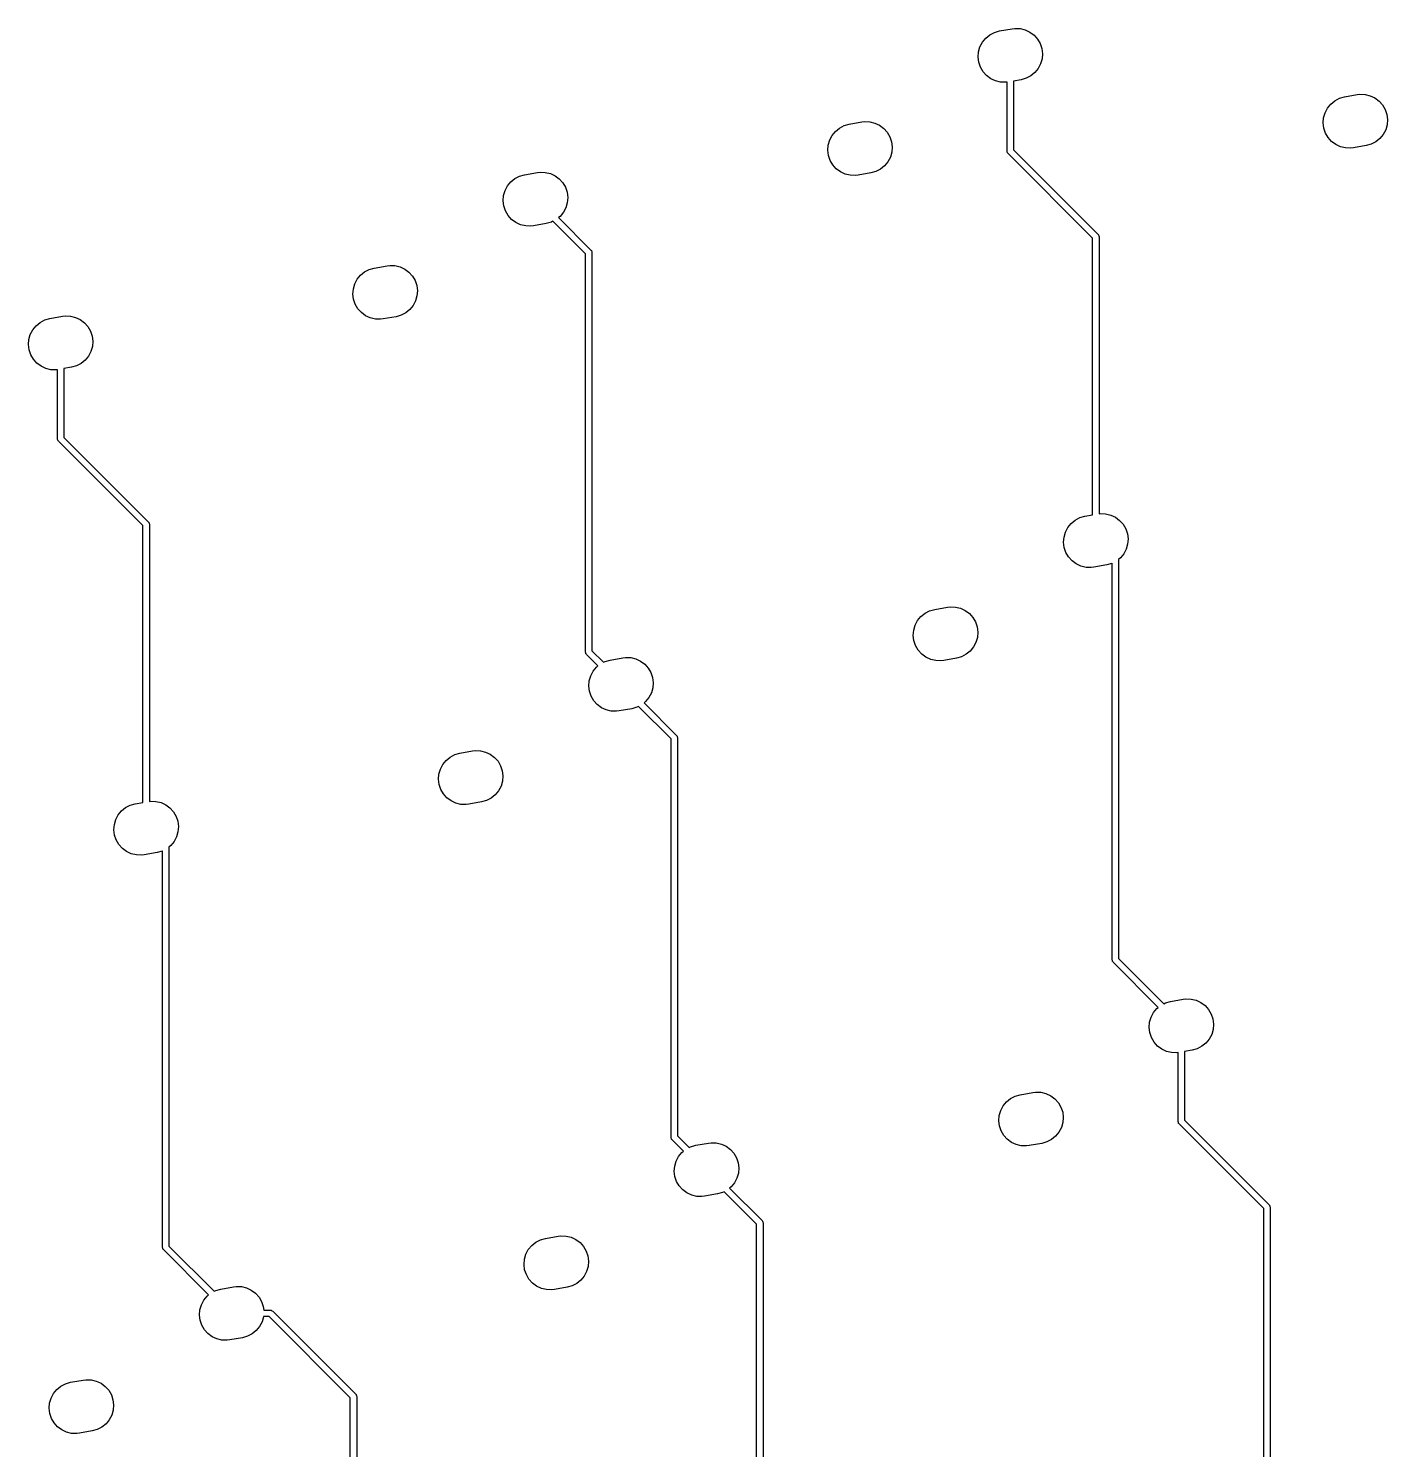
# Model space of a CAD drawing. Extents: x -67 to 321, y -170 to -25.
# Drawn here: x 207.9 to 260.5, y -96.7 to -41.8 of the extents above; entities that cross this region are included whole.
import ezdxf

# ---------------------------------------------------------------- set-up
doc = ezdxf.new("R2010")
doc.units = 0
doc.layers.add('BLACK', color=7, linetype='CONTINUOUS')

msp = doc.modelspace()

# ---------------------------------------------------------------- linework, layer by layer
at = {"layer": 'BLACK', "linetype": 'CONTINUOUS'}
for p, q in [((244.74, -42.4719), (244.835, -42.2931)), ((244.835, -42.2931), (244.963, -42.1369)), ((244.963, -42.1369), (245.12, -42.0098)), ((245.12, -42.0098), (245.299, -41.9167)), ((245.299, -41.9167), (245.494, -41.8617)), ((245.494, -41.8617), (245.986, -41.7749)), ((245.986, -41.7749), (246.09, -41.7621)), ((246.09, -41.7621), (246.292, -41.7685)), ((246.292, -41.7685), (246.489, -41.8153)), ((246.489, -41.8153), (246.672, -41.9007)), ((246.672, -41.9007), (246.834, -42.0212)), ((246.834, -42.0212), (246.969, -42.1719)), ((246.969, -42.1719), (247.071, -42.3466)), ((244.668, -42.8675), (244.684, -42.666)), ((244.684, -42.666), (244.74, -42.4719)), ((247.071, -42.3466), (247.135, -42.5381)), ((247.135, -42.5381), (247.16, -42.7388)), ((247.16, -42.7388), (247.143, -42.9402)), ((244.692, -43.0681), (244.668, -42.8675)), ((244.757, -43.2596), (244.692, -43.0681)), ((244.858, -43.4343), (244.757, -43.2596)), ((246.993, -43.3131), (246.864, -43.4693)), ((247.087, -43.1343), (246.993, -43.3131)), ((247.143, -42.9402), (247.087, -43.1343)), ((244.993, -43.585), (244.858, -43.4343)), ((245.155, -43.7055), (244.993, -43.585)), ((245.339, -43.7909), (245.155, -43.7055)), ((245.535, -43.8377), (245.339, -43.7909)), ((245.737, -43.8441), (245.535, -43.8377)), ((245.789, -43.8378), (245.737, -43.8441)), ((245.789, -46.5082), (245.789, -43.8378)), ((246.333, -43.7445), (246.039, -43.7965)), ((246.039, -43.7965), (246.039, -46.4564)), ((246.528, -43.6895), (246.333, -43.7445)), ((246.707, -43.5965), (246.528, -43.6895)), ((246.864, -43.4693), (246.707, -43.5965)), ((258.465, -44.5571), (258.644, -44.4641)), ((258.644, -44.4641), (258.839, -44.4091)), ((258.839, -44.4091), (259.331, -44.3222)), ((259.331, -44.3222), (259.435, -44.3095)), ((259.435, -44.3095), (259.637, -44.3158)), ((259.637, -44.3158), (259.834, -44.3627)), ((259.834, -44.3627), (260.017, -44.4481)), ((260.017, -44.4481), (260.179, -44.5686)), ((258.029, -45.2134), (258.085, -45.0193)), ((258.085, -45.0193), (258.18, -44.8405)), ((258.18, -44.8405), (258.308, -44.6843)), ((258.308, -44.6843), (258.465, -44.5571)), ((260.179, -44.5686), (260.314, -44.7193)), ((260.314, -44.7193), (260.416, -44.8939)), ((260.416, -44.8939), (260.48, -45.0855)), ((239.307, -45.6138), (239.487, -45.5208)), ((239.487, -45.5208), (239.681, -45.4658)), ((239.681, -45.4658), (240.174, -45.379)), ((240.174, -45.379), (240.278, -45.3662)), ((240.278, -45.3662), (240.48, -45.3726)), ((240.48, -45.3726), (240.676, -45.4194)), ((240.676, -45.4194), (240.859, -45.5048)), ((240.859, -45.5048), (241.022, -45.6253)), ((258.013, -45.4148), (258.029, -45.2134)), ((258.037, -45.6154), (258.013, -45.4148)), ((260.488, -45.4876), (260.432, -45.6817)), ((260.48, -45.0855), (260.505, -45.2861)), ((260.505, -45.2861), (260.488, -45.4876)), ((238.871, -46.2701), (238.928, -46.076)), ((238.928, -46.076), (239.022, -45.8972)), ((239.022, -45.8972), (239.15, -45.741)), ((239.15, -45.741), (239.307, -45.6138)), ((241.022, -45.6253), (241.156, -45.776)), ((241.156, -45.776), (241.258, -45.9507)), ((241.258, -45.9507), (241.323, -46.1422)), ((241.323, -46.1422), (241.347, -46.3428)), ((258.102, -45.807), (258.037, -45.6154)), ((258.203, -45.9817), (258.102, -45.807)), ((258.338, -46.1323), (258.203, -45.9817)), ((258.5, -46.2528), (258.338, -46.1323)), ((260.052, -46.1438), (259.873, -46.2368)), ((260.21, -46.0166), (260.052, -46.1438)), ((260.338, -45.8604), (260.21, -46.0166)), ((260.432, -45.6817), (260.338, -45.8604)), ((238.855, -46.4715), (238.871, -46.2701)), ((238.88, -46.6721), (238.855, -46.4715)), ((238.944, -46.8637), (238.88, -46.6721)), ((241.331, -46.5443), (241.275, -46.7384)), ((241.347, -46.3428), (241.331, -46.5443)), ((245.797, -46.5377), (245.789, -46.5082)), ((245.804, -46.5678), (245.797, -46.5377)), ((245.808, -46.573), (245.804, -46.5678)), ((245.808, -46.5757), (245.808, -46.573)), ((245.812, -46.5787), (245.808, -46.5757)), ((245.825, -46.5966), (245.812, -46.5787)), ((249.097, -49.868), (245.825, -46.5966)), ((246.039, -46.4564), (249.31, -49.7278)), ((258.684, -46.3382), (258.5, -46.2528)), ((258.88, -46.3851), (258.684, -46.3382)), ((259.082, -46.3914), (258.88, -46.3851)), ((259.186, -46.3787), (259.082, -46.3914)), ((259.679, -46.2919), (259.186, -46.3787)), ((259.873, -46.2368), (259.679, -46.2919)), ((239.046, -47.0384), (238.944, -46.8637)), ((239.181, -47.1891), (239.046, -47.0384)), ((239.343, -47.3096), (239.181, -47.1891)), ((240.895, -47.2005), (240.715, -47.2935)), ((241.052, -47.0733), (240.895, -47.2005)), ((241.18, -46.9172), (241.052, -47.0733)), ((241.275, -46.7384), (241.18, -46.9172)), ((226.471, -47.8524), (226.599, -47.6962)), ((226.599, -47.6962), (226.756, -47.569)), ((226.756, -47.569), (226.936, -47.476)), ((226.936, -47.476), (227.13, -47.421)), ((227.13, -47.421), (227.623, -47.3342)), ((227.623, -47.3342), (227.726, -47.3214)), ((227.726, -47.3214), (227.928, -47.3277)), ((227.928, -47.3277), (228.125, -47.3746)), ((228.125, -47.3746), (228.308, -47.46)), ((228.308, -47.46), (228.471, -47.5805)), ((228.471, -47.5805), (228.605, -47.7312)), ((228.605, -47.7312), (228.707, -47.9059)), ((239.526, -47.395), (239.343, -47.3096)), ((239.723, -47.4418), (239.526, -47.395)), ((239.925, -47.4482), (239.723, -47.4418)), ((240.029, -47.4354), (239.925, -47.4482)), ((240.521, -47.3486), (240.029, -47.4354)), ((240.715, -47.2935), (240.521, -47.3486)), ((226.304, -48.4267), (226.32, -48.2253)), ((226.32, -48.2253), (226.377, -48.0312)), ((226.377, -48.0312), (226.471, -47.8524)), ((228.707, -47.9059), (228.771, -48.0974)), ((228.771, -48.0974), (228.796, -48.298)), ((228.796, -48.298), (228.78, -48.4995)), ((226.329, -48.6273), (226.304, -48.4267)), ((226.393, -48.8189), (226.329, -48.6273)), ((226.495, -48.9936), (226.393, -48.8189)), ((228.629, -48.8724), (228.501, -49.0285)), ((228.723, -48.6936), (228.629, -48.8724)), ((228.78, -48.4995), (228.723, -48.6936)), ((226.629, -49.1442), (226.495, -48.9936)), ((226.792, -49.2647), (226.629, -49.1442)), ((226.975, -49.3502), (226.792, -49.2647)), ((227.172, -49.397), (226.975, -49.3502)), ((227.374, -49.4034), (227.172, -49.397)), ((227.477, -49.3906), (227.374, -49.4034)), ((227.97, -49.3038), (227.477, -49.3906)), ((228.164, -49.2487), (227.97, -49.3038)), ((228.227, -49.2162), (228.164, -49.2487)), ((229.484, -50.4732), (228.227, -49.2162)), ((228.501, -49.0285), (228.441, -49.0768)), ((228.441, -49.0768), (229.697, -50.333)), ((249.097, -60.5703), (249.097, -49.868)), ((249.31, -49.7278), (249.323, -49.7456)), ((249.323, -49.7456), (249.327, -49.7487)), ((249.327, -49.7487), (249.328, -49.7514)), ((249.328, -49.7514), (249.331, -49.7565)), ((249.331, -49.7565), (249.338, -49.7866)), ((249.338, -49.7866), (249.347, -49.8162)), ((249.347, -49.8162), (249.347, -60.529)), ((229.484, -65.874), (229.484, -50.4732)), ((229.697, -50.333), (229.711, -50.3508)), ((229.711, -50.3508), (229.714, -50.3539)), ((229.714, -50.3539), (229.715, -50.3566)), ((229.715, -50.3566), (229.719, -50.3618)), ((229.719, -50.3618), (229.725, -50.3919)), ((229.725, -50.3919), (229.734, -50.4214)), ((229.734, -50.4214), (229.734, -65.8222)), ((220.944, -51.1731), (221.123, -51.0801)), ((221.123, -51.0801), (221.318, -51.0251)), ((221.318, -51.0251), (221.81, -50.9382)), ((221.81, -50.9382), (221.914, -50.9255)), ((221.914, -50.9255), (222.116, -50.9318)), ((222.116, -50.9318), (222.313, -50.9787)), ((222.313, -50.9787), (222.496, -51.0641)), ((222.496, -51.0641), (222.658, -51.1846)), ((220.508, -51.8293), (220.564, -51.6353)), ((220.564, -51.6353), (220.658, -51.4565)), ((220.658, -51.4565), (220.787, -51.3003)), ((220.787, -51.3003), (220.944, -51.1731)), ((222.658, -51.1846), (222.793, -51.3353)), ((222.793, -51.3353), (222.894, -51.5099)), ((222.894, -51.5099), (222.959, -51.7015)), ((220.492, -52.0308), (220.508, -51.8293)), ((220.516, -52.2314), (220.492, -52.0308)), ((222.967, -52.1036), (222.911, -52.2976)), ((222.959, -51.7015), (222.984, -51.9021)), ((222.984, -51.9021), (222.967, -52.1036)), ((220.581, -52.423), (220.516, -52.2314)), ((220.682, -52.5977), (220.581, -52.423)), ((220.817, -52.7483), (220.682, -52.5977)), ((220.979, -52.8688), (220.817, -52.7483)), ((222.688, -52.6326), (222.531, -52.7598)), ((222.817, -52.4764), (222.688, -52.6326)), ((222.911, -52.2976), (222.817, -52.4764)), ((208.107, -53.4117), (208.236, -53.2555)), ((208.236, -53.2555), (208.393, -53.1283)), ((208.393, -53.1283), (208.572, -53.0353)), ((208.572, -53.0353), (208.767, -52.9802)), ((208.767, -52.9802), (209.259, -52.8934)), ((209.259, -52.8934), (209.363, -52.8807)), ((209.363, -52.8807), (209.565, -52.887)), ((209.565, -52.887), (209.761, -52.9339)), ((209.761, -52.9339), (209.945, -53.0193)), ((209.945, -53.0193), (210.107, -53.1398)), ((210.107, -53.1398), (210.242, -53.2904)), ((210.242, -53.2904), (210.343, -53.4651)), ((221.162, -52.9542), (220.979, -52.8688)), ((221.359, -53.0011), (221.162, -52.9542)), ((221.561, -53.0074), (221.359, -53.0011)), ((221.665, -52.9947), (221.561, -53.0074)), ((222.157, -52.9078), (221.665, -52.9947)), ((222.352, -52.8528), (222.157, -52.9078)), ((222.531, -52.7598), (222.352, -52.8528)), ((207.94, -53.986), (207.957, -53.7845)), ((207.957, -53.7845), (208.013, -53.5904)), ((208.013, -53.5904), (208.107, -53.4117)), ((210.343, -53.4651), (210.408, -53.6567)), ((210.408, -53.6567), (210.432, -53.8573)), ((207.965, -54.1866), (207.94, -53.986)), ((208.029, -54.3782), (207.965, -54.1866)), ((208.131, -54.5528), (208.029, -54.3782)), ((210.36, -54.2528), (210.265, -54.4316)), ((210.416, -54.0588), (210.36, -54.2528)), ((210.432, -53.8573), (210.416, -54.0588)), ((208.266, -54.7035), (208.131, -54.5528)), ((208.428, -54.824), (208.266, -54.7035)), ((208.611, -54.9094), (208.428, -54.824)), ((208.808, -54.9563), (208.611, -54.9094)), ((209.606, -54.863), (209.311, -54.915)), ((209.311, -54.915), (209.311, -57.575)), ((209.801, -54.808), (209.606, -54.863)), ((209.98, -54.715), (209.801, -54.808)), ((210.137, -54.5878), (209.98, -54.715)), ((210.265, -54.4316), (210.137, -54.5878)), ((209.01, -54.9626), (208.808, -54.9563)), ((209.061, -54.9563), (209.01, -54.9626)), ((209.061, -57.6267), (209.061, -54.9563)), ((209.07, -57.6563), (209.061, -57.6267)), ((209.077, -57.6864), (209.07, -57.6563)), ((209.08, -57.6916), (209.077, -57.6864)), ((209.081, -57.6943), (209.08, -57.6916)), ((209.311, -57.575), (212.583, -60.8463)), ((209.085, -57.6973), (209.081, -57.6943)), ((209.098, -57.7151), (209.085, -57.6973)), ((212.369, -60.9865), (209.098, -57.7151)), ((212.369, -71.6888), (212.369, -60.9865)), ((212.583, -60.8463), (212.596, -60.8642)), ((212.596, -60.8642), (212.6, -60.8672)), ((212.6, -60.8672), (212.6, -60.8699)), ((212.6, -60.8699), (212.604, -60.8751)), ((212.604, -60.8751), (212.611, -60.9052)), ((212.611, -60.9052), (212.619, -60.9347)), ((212.619, -60.9347), (212.619, -71.6476)), ((248.143, -61.0537), (248.271, -60.8975)), ((248.271, -60.8975), (248.428, -60.7703)), ((248.428, -60.7703), (248.607, -60.6773)), ((248.607, -60.6773), (248.802, -60.6223)), ((248.802, -60.6223), (249.097, -60.5703)), ((249.347, -60.529), (249.398, -60.5227)), ((249.398, -60.5227), (249.6, -60.5291)), ((249.6, -60.5291), (249.797, -60.5759)), ((249.797, -60.5759), (249.98, -60.6613)), ((249.98, -60.6613), (250.142, -60.7818)), ((250.142, -60.7818), (250.277, -60.9325)), ((250.277, -60.9325), (250.379, -61.1072)), ((247.976, -61.628), (247.992, -61.4266)), ((247.992, -61.4266), (248.048, -61.2325)), ((248.048, -61.2325), (248.143, -61.0537)), ((250.379, -61.1072), (250.443, -61.2987)), ((250.443, -61.2987), (250.468, -61.4993)), ((250.468, -61.4993), (250.451, -61.7008)), ((248, -61.8287), (247.976, -61.628)), ((248.065, -62.0202), (248, -61.8287)), ((248.166, -62.1949), (248.065, -62.0202)), ((250.301, -62.0737), (250.172, -62.2299)), ((250.395, -61.8949), (250.301, -62.0737)), ((250.451, -61.7008), (250.395, -61.8949)), ((248.301, -62.3456), (248.166, -62.1949)), ((248.463, -62.4661), (248.301, -62.3456)), ((248.647, -62.5515), (248.463, -62.4661)), ((248.843, -62.5983), (248.647, -62.5515)), ((249.045, -62.6047), (248.843, -62.5983)), ((249.149, -62.5919), (249.045, -62.6047)), ((249.641, -62.5051), (249.149, -62.5919)), ((249.836, -62.4501), (249.641, -62.5051)), ((249.852, -62.4418), (249.836, -62.4501)), ((249.852, -77.7715), (249.852, -62.4418)), ((250.172, -62.2299), (250.094, -62.2931)), ((250.094, -62.2931), (250.102, -62.3189)), ((250.102, -62.3189), (250.102, -77.7198)), ((242.615, -64.3744), (242.795, -64.2814)), ((242.795, -64.2814), (242.989, -64.2264)), ((242.989, -64.2264), (243.482, -64.1396)), ((243.482, -64.1396), (243.586, -64.1268)), ((243.586, -64.1268), (243.788, -64.1331)), ((243.788, -64.1331), (243.984, -64.18)), ((243.984, -64.18), (244.167, -64.2654)), ((244.167, -64.2654), (244.33, -64.3859)), ((242.236, -64.8366), (242.33, -64.6578)), ((242.33, -64.6578), (242.458, -64.5016)), ((242.458, -64.5016), (242.615, -64.3744)), ((244.33, -64.3859), (244.464, -64.5366)), ((244.464, -64.5366), (244.566, -64.7113)), ((244.566, -64.7113), (244.631, -64.9028)), ((242.163, -65.2321), (242.179, -65.0307)), ((242.188, -65.4327), (242.163, -65.2321)), ((242.179, -65.0307), (242.236, -64.8366)), ((244.639, -65.3049), (244.583, -65.499)), ((244.631, -64.9028), (244.655, -65.1034)), ((244.655, -65.1034), (244.639, -65.3049)), ((229.493, -65.9035), (229.484, -65.874)), ((229.499, -65.9336), (229.493, -65.9035)), ((229.503, -65.9388), (229.499, -65.9336)), ((229.734, -65.8222), (230.181, -66.2691)), ((242.252, -65.6243), (242.188, -65.4327)), ((242.354, -65.799), (242.252, -65.6243)), ((242.489, -65.9496), (242.354, -65.799)), ((244.36, -65.8339), (244.203, -65.9611)), ((244.488, -65.6778), (244.36, -65.8339)), ((244.583, -65.499), (244.488, -65.6778)), ((229.504, -65.9415), (229.503, -65.9388)), ((229.507, -65.9445), (229.504, -65.9415)), ((229.521, -65.9624), (229.507, -65.9445)), ((229.967, -66.4085), (229.521, -65.9624)), ((229.779, -66.613), (229.907, -66.4568)), ((229.907, -66.4568), (229.967, -66.4085)), ((230.181, -66.2691), (230.244, -66.2366)), ((230.244, -66.2366), (230.438, -66.1816)), ((230.438, -66.1816), (230.931, -66.0947)), ((230.931, -66.0947), (231.034, -66.082)), ((231.034, -66.082), (231.236, -66.0883)), ((231.236, -66.0883), (231.433, -66.1352)), ((231.433, -66.1352), (231.616, -66.2206)), ((231.616, -66.2206), (231.779, -66.3411)), ((231.779, -66.3411), (231.913, -66.4918)), ((242.651, -66.0701), (242.489, -65.9496)), ((242.834, -66.1556), (242.651, -66.0701)), ((243.031, -66.2024), (242.834, -66.1556)), ((243.233, -66.2087), (243.031, -66.2024)), ((243.337, -66.196), (243.233, -66.2087)), ((243.829, -66.1092), (243.337, -66.196)), ((244.023, -66.0541), (243.829, -66.1092)), ((244.203, -65.9611), (244.023, -66.0541)), ((229.612, -67.1873), (229.628, -66.9859)), ((229.628, -66.9859), (229.685, -66.7918)), ((229.685, -66.7918), (229.779, -66.613)), ((231.913, -66.4918), (232.015, -66.6664)), ((232.015, -66.6664), (232.079, -66.858)), ((232.079, -66.858), (232.104, -67.0586)), ((229.637, -67.3879), (229.612, -67.1873)), ((229.701, -67.5795), (229.637, -67.3879)), ((229.803, -67.7542), (229.701, -67.5795)), ((232.031, -67.4542), (231.937, -67.6329)), ((232.088, -67.2601), (232.031, -67.4542)), ((232.104, -67.0586), (232.088, -67.2601)), ((229.937, -67.9048), (229.803, -67.7542)), ((230.1, -68.0253), (229.937, -67.9048)), ((230.283, -68.1108), (230.1, -68.0253)), ((230.48, -68.1576), (230.283, -68.1108)), ((231.278, -68.0644), (230.785, -68.1512)), ((231.472, -68.0093), (231.278, -68.0644)), ((231.535, -67.9768), (231.472, -68.0093)), ((232.792, -69.2338), (231.535, -67.9768)), ((231.809, -67.7891), (231.749, -67.8374)), ((231.749, -67.8374), (233.005, -69.0936)), ((231.937, -67.6329), (231.809, -67.7891)), ((230.682, -68.1639), (230.48, -68.1576)), ((230.785, -68.1512), (230.682, -68.1639)), ((233.005, -69.0936), (233.019, -69.1114)), ((233.019, -69.1114), (233.022, -69.1145)), ((233.022, -69.1145), (233.023, -69.1172)), ((233.023, -69.1172), (233.027, -69.1223)), ((233.027, -69.1223), (233.033, -69.1524)), ((233.033, -69.1524), (233.042, -69.182)), ((233.042, -69.182), (233.042, -84.5828)), ((224.626, -69.7856), (225.118, -69.6988)), ((225.118, -69.6988), (225.222, -69.6861)), ((225.222, -69.6861), (225.424, -69.6924)), ((225.424, -69.6924), (225.621, -69.7393)), ((225.621, -69.7393), (225.804, -69.8247)), ((232.792, -84.6346), (232.792, -69.2338)), ((223.872, -70.3958), (223.966, -70.2171)), ((223.966, -70.2171), (224.095, -70.0609)), ((224.095, -70.0609), (224.252, -69.9337)), ((224.252, -69.9337), (224.431, -69.8407)), ((224.431, -69.8407), (224.626, -69.7856)), ((225.804, -69.8247), (225.966, -69.9452)), ((225.966, -69.9452), (226.101, -70.0958)), ((226.101, -70.0958), (226.202, -70.2705)), ((226.202, -70.2705), (226.267, -70.4621)), ((223.8, -70.7914), (223.816, -70.5899)), ((223.824, -70.992), (223.8, -70.7914)), ((223.816, -70.5899), (223.872, -70.3958)), ((226.275, -70.8641), (226.219, -71.0582)), ((226.267, -70.4621), (226.292, -70.6627)), ((226.292, -70.6627), (226.275, -70.8641)), ((223.889, -71.1836), (223.824, -70.992)), ((223.99, -71.3582), (223.889, -71.1836)), ((224.125, -71.5089), (223.99, -71.3582)), ((225.996, -71.3932), (225.839, -71.5204)), ((226.125, -71.237), (225.996, -71.3932)), ((226.219, -71.0582), (226.125, -71.237)), ((211.544, -72.0161), (211.701, -71.8889)), ((211.701, -71.8889), (211.88, -71.7959)), ((211.88, -71.7959), (212.075, -71.7408)), ((212.075, -71.7408), (212.369, -71.6888)), ((212.619, -71.6476), (212.671, -71.6413)), ((212.671, -71.6413), (212.873, -71.6476)), ((212.873, -71.6476), (213.069, -71.6944)), ((213.069, -71.6944), (213.253, -71.7799)), ((213.253, -71.7799), (213.415, -71.9004)), ((213.415, -71.9004), (213.55, -72.051)), ((224.287, -71.6294), (224.125, -71.5089)), ((224.47, -71.7148), (224.287, -71.6294)), ((224.667, -71.7617), (224.47, -71.7148)), ((224.869, -71.768), (224.667, -71.7617)), ((224.973, -71.7553), (224.869, -71.768)), ((225.465, -71.6684), (224.973, -71.7553)), ((225.66, -71.6134), (225.465, -71.6684)), ((225.839, -71.5204), (225.66, -71.6134)), ((211.265, -72.5451), (211.321, -72.351)), ((211.321, -72.351), (211.415, -72.1723)), ((211.415, -72.1723), (211.544, -72.0161)), ((213.55, -72.051), (213.651, -72.2257)), ((213.651, -72.2257), (213.716, -72.4173)), ((213.716, -72.4173), (213.74, -72.6179)), ((211.248, -72.7466), (211.265, -72.5451)), ((211.273, -72.9472), (211.248, -72.7466)), ((211.337, -73.1387), (211.273, -72.9472)), ((213.668, -73.0134), (213.573, -73.1922)), ((213.724, -72.8193), (213.668, -73.0134)), ((213.74, -72.6179), (213.724, -72.8193)), ((211.439, -73.3134), (211.337, -73.1387)), ((211.574, -73.4641), (211.439, -73.3134)), ((211.736, -73.5846), (211.574, -73.4641)), ((211.919, -73.67), (211.736, -73.5846)), ((212.914, -73.6236), (212.422, -73.7105)), ((213.109, -73.5686), (212.914, -73.6236)), ((213.125, -73.5603), (213.109, -73.5686)), ((213.125, -88.8901), (213.125, -73.5603)), ((213.445, -73.3484), (213.367, -73.4117)), ((213.367, -73.4117), (213.375, -73.4375)), ((213.375, -73.4375), (213.375, -88.8383)), ((213.573, -73.1922), (213.445, -73.3484)), ((212.116, -73.7169), (211.919, -73.67)), ((212.318, -73.7232), (212.116, -73.7169)), ((212.422, -73.7105), (212.318, -73.7232)), ((249.861, -77.8011), (249.852, -77.7715)), ((249.867, -77.8312), (249.861, -77.8011)), ((249.871, -77.8364), (249.867, -77.8312)), ((249.872, -77.8391), (249.871, -77.8364)), ((249.875, -77.8421), (249.872, -77.8391)), ((249.888, -77.8599), (249.875, -77.8421)), ((251.638, -79.6098), (249.888, -77.8599)), ((250.102, -77.7198), (251.853, -79.4704)), ((251.451, -79.8143), (251.579, -79.6581)), ((251.579, -79.6581), (251.638, -79.6098)), ((251.853, -79.4704), (251.915, -79.4379)), ((251.915, -79.4379), (252.11, -79.3829)), ((252.11, -79.3829), (252.602, -79.2961)), ((252.602, -79.2961), (252.706, -79.2833)), ((252.706, -79.2833), (252.908, -79.2897)), ((252.908, -79.2897), (253.105, -79.3365)), ((253.105, -79.3365), (253.288, -79.4219)), ((253.288, -79.4219), (253.45, -79.5424)), ((253.45, -79.5424), (253.585, -79.6931)), ((251.284, -80.3886), (251.3, -80.1872)), ((251.3, -80.1872), (251.356, -79.9931)), ((251.356, -79.9931), (251.451, -79.8143)), ((253.585, -79.6931), (253.687, -79.8678)), ((253.687, -79.8678), (253.751, -80.0593)), ((253.751, -80.0593), (253.776, -80.2599)), ((251.308, -80.5892), (251.284, -80.3886)), ((251.373, -80.7808), (251.308, -80.5892)), ((253.703, -80.6555), (253.609, -80.8343)), ((253.759, -80.4614), (253.703, -80.6555)), ((253.776, -80.2599), (253.759, -80.4614)), ((251.474, -80.9555), (251.373, -80.7808)), ((251.609, -81.1061), (251.474, -80.9555)), ((251.771, -81.2267), (251.609, -81.1061)), ((251.955, -81.3121), (251.771, -81.2267)), ((252.151, -81.3589), (251.955, -81.3121)), ((252.949, -81.2657), (252.655, -81.3177)), ((252.655, -81.3177), (252.655, -83.9776)), ((253.144, -81.2106), (252.949, -81.2657)), ((253.323, -81.1176), (253.144, -81.2106)), ((253.48, -80.9904), (253.323, -81.1176)), ((253.609, -80.8343), (253.48, -80.9904)), ((252.353, -81.3653), (252.151, -81.3589)), ((252.405, -81.3589), (252.353, -81.3653)), ((252.405, -84.0294), (252.405, -81.3589)), ((246.297, -82.987), (246.79, -82.9001)), ((246.79, -82.9001), (246.894, -82.8874)), ((246.894, -82.8874), (247.096, -82.8937)), ((247.096, -82.8937), (247.292, -82.9406)), ((247.292, -82.9406), (247.475, -83.026)), ((245.544, -83.5972), (245.638, -83.4184)), ((245.638, -83.4184), (245.766, -83.2622)), ((245.766, -83.2622), (245.923, -83.135)), ((245.923, -83.135), (246.103, -83.042)), ((246.103, -83.042), (246.297, -82.987)), ((247.475, -83.026), (247.638, -83.1465)), ((247.638, -83.1465), (247.772, -83.2972)), ((247.772, -83.2972), (247.874, -83.4718)), ((247.874, -83.4718), (247.939, -83.6634)), ((245.471, -83.9927), (245.487, -83.7913)), ((245.496, -84.1933), (245.471, -83.9927)), ((245.487, -83.7913), (245.544, -83.5972)), ((247.947, -84.0655), (247.891, -84.2596)), ((247.939, -83.6634), (247.963, -83.864)), ((247.963, -83.864), (247.947, -84.0655)), ((252.413, -84.0589), (252.405, -84.0294)), ((252.42, -84.089), (252.413, -84.0589)), ((252.655, -83.9776), (255.926, -87.249)), ((233.042, -84.5828), (233.489, -85.0297)), ((245.56, -84.3849), (245.496, -84.1933)), ((245.662, -84.5596), (245.56, -84.3849)), ((245.797, -84.7102), (245.662, -84.5596)), ((247.668, -84.5945), (247.511, -84.7217)), ((247.796, -84.4383), (247.668, -84.5945)), ((247.891, -84.2596), (247.796, -84.4383)), ((252.424, -84.0942), (252.42, -84.089)), ((252.424, -84.0969), (252.424, -84.0942)), ((252.428, -84.0999), (252.424, -84.0969)), ((252.441, -84.1178), (252.428, -84.0999)), ((255.713, -87.3891), (252.441, -84.1178)), ((232.801, -84.6641), (232.792, -84.6346)), ((232.807, -84.6942), (232.801, -84.6641)), ((232.811, -84.6994), (232.807, -84.6942)), ((232.812, -84.7021), (232.811, -84.6994)), ((232.815, -84.7051), (232.812, -84.7021)), ((232.829, -84.723), (232.815, -84.7051)), ((233.275, -85.1691), (232.829, -84.723)), ((233.489, -85.0297), (233.552, -84.9972)), ((233.552, -84.9972), (233.746, -84.9422)), ((233.746, -84.9422), (234.239, -84.8553)), ((234.239, -84.8553), (234.342, -84.8426)), ((234.342, -84.8426), (234.544, -84.8489)), ((234.544, -84.8489), (234.741, -84.8958)), ((234.741, -84.8958), (234.924, -84.9812)), ((234.924, -84.9812), (235.087, -85.1017)), ((235.087, -85.1017), (235.221, -85.2524)), ((245.959, -84.8307), (245.797, -84.7102)), ((246.142, -84.9161), (245.959, -84.8307)), ((246.339, -84.963), (246.142, -84.9161)), ((246.541, -84.9693), (246.339, -84.963)), ((246.645, -84.9566), (246.541, -84.9693)), ((247.137, -84.8698), (246.645, -84.9566)), ((247.331, -84.8147), (247.137, -84.8698)), ((247.511, -84.7217), (247.331, -84.8147)), ((232.936, -85.7464), (232.993, -85.5524)), ((232.993, -85.5524), (233.087, -85.3736)), ((233.087, -85.3736), (233.215, -85.2174)), ((233.215, -85.2174), (233.275, -85.1691)), ((235.221, -85.2524), (235.323, -85.427)), ((235.323, -85.427), (235.387, -85.6186)), ((235.387, -85.6186), (235.412, -85.8192)), ((232.92, -85.9479), (232.936, -85.7464)), ((232.945, -86.1485), (232.92, -85.9479)), ((233.009, -86.3401), (232.945, -86.1485)), ((235.339, -86.2147), (235.245, -86.3935)), ((235.396, -86.0207), (235.339, -86.2147)), ((235.412, -85.8192), (235.396, -86.0207)), ((233.111, -86.5147), (233.009, -86.3401)), ((233.245, -86.6654), (233.111, -86.5147)), ((233.408, -86.7859), (233.245, -86.6654)), ((233.591, -86.8713), (233.408, -86.7859)), ((234.78, -86.7699), (234.586, -86.8249)), ((234.843, -86.7374), (234.78, -86.7699)), ((236.1, -87.9944), (234.843, -86.7374)), ((235.117, -86.5497), (235.057, -86.598)), ((235.057, -86.598), (236.313, -87.8542)), ((235.245, -86.3935), (235.117, -86.5497)), ((233.788, -86.9182), (233.591, -86.8713)), ((233.99, -86.9245), (233.788, -86.9182)), ((234.093, -86.9118), (233.99, -86.9245)), ((234.586, -86.8249), (234.093, -86.9118)), ((255.926, -87.249), (255.939, -87.2668)), ((255.939, -87.2668), (255.943, -87.2698)), ((255.943, -87.2698), (255.944, -87.2725)), ((255.944, -87.2725), (255.947, -87.2777)), ((255.947, -87.2777), (255.954, -87.3078)), ((255.954, -87.3078), (255.963, -87.3374)), ((255.963, -87.3374), (255.963, -98.0502)), ((236.313, -87.8542), (236.327, -87.872)), ((236.327, -87.872), (236.33, -87.875)), ((236.33, -87.875), (236.331, -87.8777)), ((236.331, -87.8777), (236.335, -87.8829)), ((236.335, -87.8829), (236.341, -87.913)), ((236.341, -87.913), (236.35, -87.9426)), ((255.713, -98.0915), (255.713, -87.3891)), ((227.934, -88.5462), (228.426, -88.4594)), ((228.426, -88.4594), (228.53, -88.4467)), ((228.53, -88.4467), (228.732, -88.453)), ((228.732, -88.453), (228.929, -88.4998)), ((236.1, -103.395), (236.1, -87.9944)), ((236.35, -87.9426), (236.35, -103.343)), ((213.133, -88.9196), (213.125, -88.8901)), ((213.14, -88.9497), (213.133, -88.9196)), ((213.144, -88.9549), (213.14, -88.9497)), ((213.144, -88.9576), (213.144, -88.9549)), ((213.148, -88.9606), (213.144, -88.9576)), ((213.161, -88.9785), (213.148, -88.9606)), ((214.911, -90.7284), (213.161, -88.9785)), ((213.375, -88.8383), (215.125, -90.589)), ((227.18, -89.1564), (227.274, -88.9776)), ((227.274, -88.9776), (227.403, -88.8215)), ((227.403, -88.8215), (227.56, -88.6943)), ((227.56, -88.6943), (227.739, -88.6013)), ((227.739, -88.6013), (227.934, -88.5462)), ((228.929, -88.4998), (229.112, -88.5853)), ((229.112, -88.5853), (229.274, -88.7058)), ((229.274, -88.7058), (229.409, -88.8564)), ((229.409, -88.8564), (229.51, -89.0311)), ((227.108, -89.552), (227.124, -89.3505)), ((227.132, -89.7526), (227.108, -89.552)), ((227.124, -89.3505), (227.18, -89.1564)), ((229.51, -89.0311), (229.575, -89.2227)), ((229.575, -89.2227), (229.6, -89.4233)), ((229.6, -89.4233), (229.583, -89.6247)), ((227.197, -89.9441), (227.132, -89.7526)), ((227.298, -90.1188), (227.197, -89.9441)), ((229.433, -89.9976), (229.304, -90.1538)), ((229.527, -89.8188), (229.433, -89.9976)), ((229.583, -89.6247), (229.527, -89.8188)), ((215.125, -90.589), (215.188, -90.5565)), ((215.188, -90.5565), (215.383, -90.5014)), ((215.383, -90.5014), (215.875, -90.4146)), ((215.875, -90.4146), (215.979, -90.4018)), ((215.979, -90.4018), (216.181, -90.4082)), ((216.181, -90.4082), (216.377, -90.455)), ((216.377, -90.455), (216.561, -90.5404)), ((216.561, -90.5404), (216.723, -90.661)), ((216.723, -90.661), (216.858, -90.8116)), ((227.433, -90.2695), (227.298, -90.1188)), ((227.595, -90.39), (227.433, -90.2695)), ((227.778, -90.4754), (227.595, -90.39)), ((227.975, -90.5223), (227.778, -90.4754)), ((228.177, -90.5286), (227.975, -90.5223)), ((228.281, -90.5158), (228.177, -90.5286)), ((228.773, -90.429), (228.281, -90.5158)), ((228.968, -90.374), (228.773, -90.429)), ((229.147, -90.281), (228.968, -90.374)), ((229.304, -90.1538), (229.147, -90.281)), ((214.573, -91.3057), (214.629, -91.1116)), ((214.629, -91.1116), (214.723, -90.9328)), ((214.723, -90.9328), (214.852, -90.7767)), ((214.852, -90.7767), (214.911, -90.7284)), ((216.858, -90.8116), (216.959, -90.9863)), ((216.959, -90.9863), (217.024, -91.1779)), ((217.024, -91.1779), (217.041, -91.3178)), ((214.556, -91.5072), (214.573, -91.3057)), ((214.581, -91.7078), (214.556, -91.5072)), ((214.645, -91.8993), (214.581, -91.7078)), ((217.032, -91.5799), (216.976, -91.774)), ((217.033, -91.5678), (217.032, -91.5799)), ((217.247, -91.5678), (217.033, -91.5678)), ((217.041, -91.3178), (217.299, -91.3178)), ((220.385, -94.7065), (217.247, -91.5678)), ((217.299, -91.3178), (217.321, -91.321)), ((217.321, -91.321), (217.325, -91.3207)), ((217.325, -91.3207), (217.328, -91.322)), ((217.328, -91.322), (217.334, -91.323)), ((217.334, -91.323), (217.36, -91.3397)), ((217.36, -91.3397), (217.387, -91.3544)), ((217.387, -91.3544), (220.599, -94.5663)), ((214.747, -92.074), (214.645, -91.8993)), ((214.882, -92.2247), (214.747, -92.074)), ((215.044, -92.3452), (214.882, -92.2247)), ((216.596, -92.2362), (216.417, -92.3292)), ((216.753, -92.109), (216.596, -92.2362)), ((216.881, -91.9528), (216.753, -92.109)), ((216.976, -91.774), (216.881, -91.9528)), ((215.227, -92.4306), (215.044, -92.3452)), ((215.424, -92.4774), (215.227, -92.4306)), ((215.626, -92.4838), (215.424, -92.4774)), ((215.73, -92.471), (215.626, -92.4838)), ((216.222, -92.3842), (215.73, -92.471)), ((216.417, -92.3292), (216.222, -92.3842)), ((208.911, -94.5369), (209.039, -94.3807)), ((209.039, -94.3807), (209.196, -94.2535)), ((209.196, -94.2535), (209.376, -94.1605)), ((209.376, -94.1605), (209.57, -94.1055)), ((209.57, -94.1055), (210.062, -94.0187)), ((210.062, -94.0187), (210.166, -94.0059)), ((210.166, -94.0059), (210.368, -94.0123)), ((210.368, -94.0123), (210.565, -94.0591)), ((210.565, -94.0591), (210.748, -94.1445)), ((210.748, -94.1445), (210.91, -94.265)), ((210.91, -94.265), (211.045, -94.4157)), ((211.045, -94.4157), (211.147, -94.5904)), ((208.744, -95.1113), (208.76, -94.9098)), ((208.76, -94.9098), (208.817, -94.7157)), ((208.817, -94.7157), (208.911, -94.5369)), ((211.147, -94.5904), (211.211, -94.7819)), ((211.211, -94.7819), (211.236, -94.9825)), ((211.236, -94.9825), (211.22, -95.184)), ((220.385, -108.752), (220.385, -94.7065)), ((220.599, -94.5663), (220.612, -94.5841)), ((220.612, -94.5841), (220.616, -94.5872)), ((220.616, -94.5872), (220.616, -94.5899)), ((220.616, -94.5899), (220.62, -94.595)), ((220.62, -94.595), (220.627, -94.6251)), ((220.627, -94.6251), (220.635, -94.6547)), ((220.635, -94.6547), (220.635, -108.803)), ((208.769, -95.3119), (208.744, -95.1113)), ((208.833, -95.5034), (208.769, -95.3119)), ((208.935, -95.6781), (208.833, -95.5034)), ((211.069, -95.5569), (210.941, -95.7131)), ((211.163, -95.3781), (211.069, -95.5569)), ((211.22, -95.184), (211.163, -95.3781)), ((209.069, -95.8288), (208.935, -95.6781)), ((209.232, -95.9493), (209.069, -95.8288)), ((209.415, -96.0347), (209.232, -95.9493)), ((209.611, -96.0815), (209.415, -96.0347)), ((209.813, -96.0879), (209.611, -96.0815)), ((209.917, -96.0751), (209.813, -96.0879)), ((210.41, -95.9883), (209.917, -96.0751)), ((210.604, -95.9333), (210.41, -95.9883)), ((210.784, -95.8402), (210.604, -95.9333)), ((210.941, -95.7131), (210.784, -95.8402))]:
    msp.add_line(p, q, dxfattribs=at)

doc.saveas('drawing.dxf')
